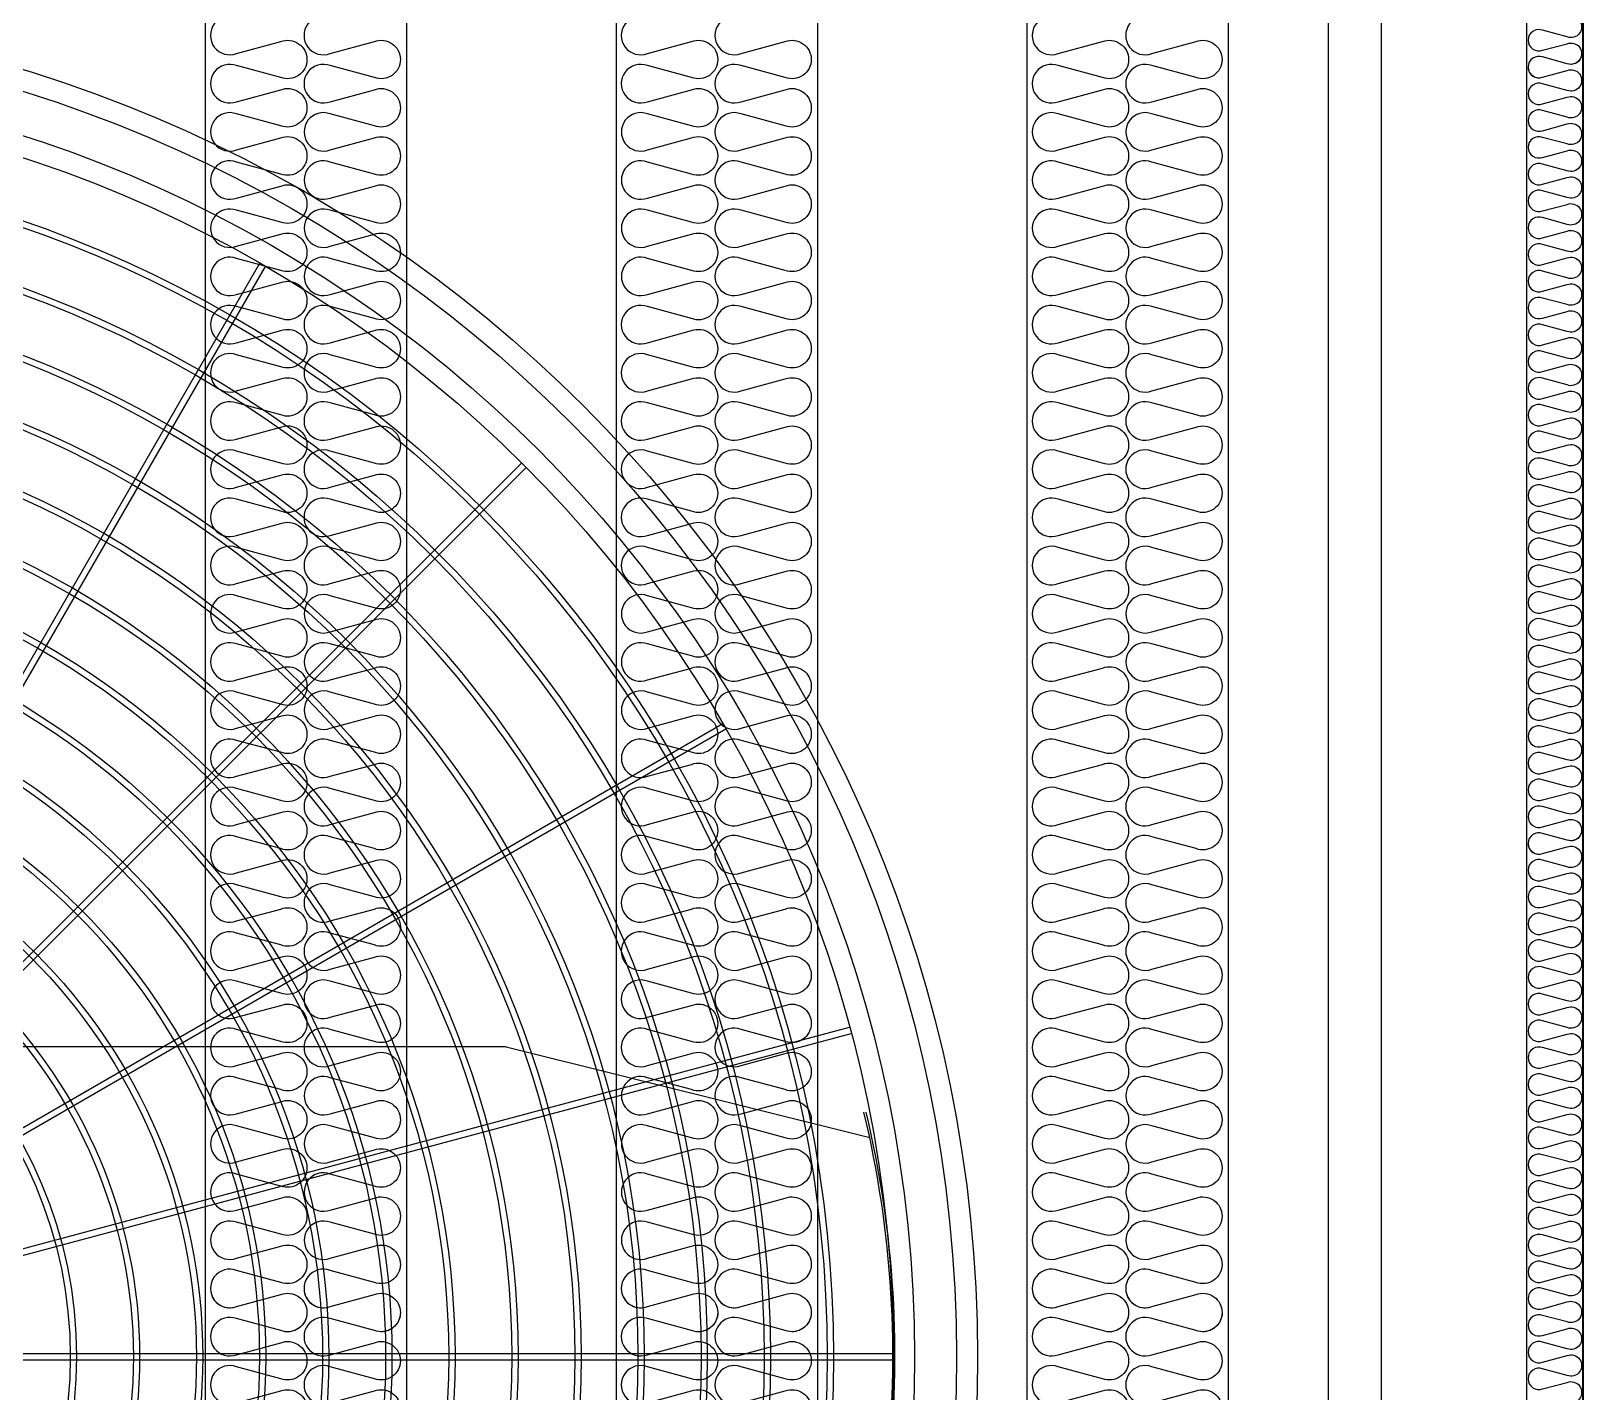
# Model space of a CAD drawing. Header units: millimetres. Extents: x 3692 to 33099, y 2878 to 23673.
# Drawn here: x 9126 to 10281, y 11048 to 12062 of the extents above; entities that cross this region are included whole.
import ezdxf

# ---------------------------------------------------------------- set-up
doc = ezdxf.new("R2010")
doc.units = ezdxf.units.MM
for name, color, linetype in [('LINE', 7, 'Continuous'), ('SMS', 220, 'Continuous'), ('냉각탑', 4, 'Continuous')]:
    doc.layers.add(name, color=color, linetype=linetype)

# ---------------------------------------------------------------- blocks, each defined once
blk = doc.blocks.new('A$C1FB73ED1')
for p, q in [((1308.9, 1336), (1877.4, 2320.7)), ((1314.1, 1333), (1882.6, 2317.7)), ((1322.4, 1326.6), (2126.4, 2130.6)), ((1326.6, 1322.4), (2130.6, 2126.4)), ((1333, 1314.1), (2317.7, 1882.6)), ((1336, 1308.9), (2320.7, 1877.4)), ((1340, 1299.2), (2438.3, 1593.5)), ((1341.6, 1293.4), (2439.9, 1587.7)), ((1342.9, 1283), (2480, 1283)), ((1342.9, 1277), (2480, 1277))]:
    blk.add_line(p, q)
for radius in [1280, 1260, 1220, 1200]:
    blk.add_circle((1280, 1280), radius)
at = {"ltscale": 5}
for radius in [1143, 1137, 1083, 1077, 1023, 1017, 963, 957, 903, 897, 843, 837, 783, 777, 723, 717, 663, 657, 603, 597, 543, 537, 483, 477, 423, 417]:
    blk.add_circle((1280, 1280), radius, dxfattribs=at)
at = {"layer": 'LINE', "color": 7}
for q in [(1550, 1574.8), (2457.5, 1488.5)]:
    blk.add_line((2111.5, 1574.8), q, dxfattribs=at)
for radius, start, end in [(998, 353.4876, 13.487), (1000, 353.5007, 13.4595)]:
    blk.add_arc((1481.5, 1280), radius, start, end, dxfattribs=at)
blk = doc.blocks.new('3')
at = {"color": 7}
for p, q in [((10239.5, 12602.7), (10239.5, 9682.7)), ((10281.5, 12602.7), (10281.5, 9602.7)), ((9255.3, 12563.4), (9255.3, 9602.7)), ((9405.3, 12563.4), (9405.3, 9602.7)), ((9561.3, 12563.4), (9561.3, 9602.7)), ((9711.3, 12563.4), (9711.3, 9602.7)), ((9867.3, 12563.4), (9867.3, 9602.7)), ((10017.3, 12563.4), (10017.3, 9602.7))]:
    blk.add_line(p, q, dxfattribs=at)
for p, q in [((10281.5, 12602.7), (10281.5, 9602.7)), ((10091.8, 12235.2), (10091.8, 10073.4)), ((10131.2, 12235.2), (10131.2, 10073.4))]:
    blk.add_line(p, q)
at = {"ltscale": 500}
blk.add_lwpolyline([(7281.5, 12602.7), (10281.2, 12602.7), (10281.2, 9602.7), (7281.5, 9602.7)], close=True, dxfattribs=at)
at = {"layer": 'SMS', "color": 5}
for points in [[(10269.7, 12073, -1.449198), (10269.7, 12058.1), (10251.4, 12063, 0.524856), (10240.6, 12055.6, 0.524856), (10251.4, 12048.1), (10269.7, 12053, -1.449198), (10269.7, 12038.1), (10251.4, 12043.1, 0.524856), (10240.6, 12035.6, 0.417249), (10248.7, 12027.6)], [(9278.7, 12072.6, 1.449198), (9278.7, 12045.7), (9311.6, 12054.6, -0.524856), (9331.1, 12041.2, -0.524856), (9311.6, 12027.8), (9278.7, 12036.7, 1.449198), (9278.7, 12009.8), (9311.6, 12018.7, -0.524856), (9331.1, 12005.3, -0.524856), (9311.6, 11991.8), (9278.7, 12000.7, 1.449198), (9278.7, 11973.9), (9311.6, 11982.8, -0.524856), (9331.1, 11969.4, -0.524856), (9311.6, 11955.9), (9278.7, 11964.8, 1.449198), (9278.7, 11938), (9311.6, 11946.9, -0.524856), (9331.1, 11933.5, -0.524856), (9311.6, 11920), (9278.7, 11928.9, 1.449198), (9278.7, 11902.1), (9311.6, 11911, -0.524856), (9331.1, 11897.5, -0.524856), (9311.6, 11884.1), (9278.7, 11893, 1.449198), (9278.7, 11866.2), (9311.6, 11875.1, -0.524856), (9331.1, 11861.6, -0.524856), (9311.6, 11848.2), (9278.7, 11857.1, 1.449198), (9278.7, 11830.2), (9311.6, 11839.2, -0.524856), (9331.1, 11825.7, -0.524856), (9311.6, 11812.3), (9278.7, 11821.2, 1.449198), (9278.7, 11794.3), (9311.6, 11803.2, -0.524856), (9331.1, 11789.8, -0.524856), (9311.6, 11776.4), (9278.7, 11785.3, 1.449198), (9278.7, 11758.4), (9311.6, 11767.3, -0.524856), (9331.1, 11753.9, -0.524856), (9311.6, 11740.5), (9278.7, 11749.4, 1.449198), (9278.7, 11722.5), (9311.6, 11731.4, -0.524856), (9331.1, 11718, -0.524856), (9311.6, 11704.6), (9278.7, 11713.5, 1.449198), (9278.7, 11686.6), (9311.6, 11695.5, -0.524856), (9331.1, 11682.1, -0.524856), (9311.6, 11668.7), (9278.7, 11677.6, 1.449198), (9278.7, 11650.7), (9311.6, 11659.6, -0.524856), (9331.1, 11646.2, -0.524856), (9311.6, 11632.7), (9278.7, 11641.6, 1.449198), (9278.7, 11614.8), (9311.6, 11623.7, -0.524856), (9331.1, 11610.3, -0.524856), (9311.6, 11596.8), (9278.7, 11605.7, 1.449198), (9278.7, 11578.9), (9311.6, 11587.8, -0.524856), (9331.1, 11574.4, -0.524856), (9311.6, 11560.9), (9278.7, 11569.8, 1.449198), (9278.7, 11543), (9311.6, 11551.9, -0.524856), (9331.1, 11538.4, -0.524856), (9311.6, 11525), (9278.7, 11533.9, 1.449198), (9278.7, 11507.1), (9311.6, 11516, -0.524856), (9331.1, 11502.5, -0.524856), (9311.6, 11489.1), (9278.7, 11498, 1.449198), (9278.7, 11471.1), (9311.6, 11480.1, -0.524856), (9331.1, 11466.6, -0.524856), (9311.6, 11453.2), (9278.7, 11462.1, 1.449198), (9278.7, 11435.2), (9311.6, 11444.1, -0.524856), (9331.1, 11430.7, -0.524856), (9311.6, 11417.3), (9278.7, 11426.2, 1.449198), (9278.7, 11399.3), (9311.6, 11408.2, -0.524856), (9331.1, 11394.8, -0.524856), (9311.6, 11381.4), (9278.7, 11390.3, 1.449198), (9278.7, 11363.4), (9311.6, 11372.3, -0.524856), (9331.1, 11358.9, -0.524856), (9311.6, 11345.5), (9278.7, 11354.4, 1.449198), (9278.7, 11327.5), (9311.6, 11336.4, -0.524856), (9331.1, 11323, -0.524856), (9311.6, 11309.6), (9278.7, 11318.5, 1.449198), (9278.7, 11291.6), (9311.6, 11300.5, -0.524856), (9331.1, 11287.1, -0.524856), (9311.6, 11273.6), (9278.7, 11282.5, 1.449198), (9278.7, 11255.7), (9311.6, 11264.6, -0.524856), (9331.1, 11251.2, -0.524856), (9311.6, 11237.7), (9278.7, 11246.6, 1.449198), (9278.7, 11219.8), (9311.6, 11228.7, -0.524856), (9331.1, 11215.3, -0.524856), (9311.6, 11201.8), (9278.7, 11210.7, 1.449198), (9278.7, 11183.9), (9311.6, 11192.8, -0.524856), (9331.1, 11179.3, -0.524856), (9311.6, 11165.9), (9278.7, 11174.8, 1.449198), (9278.7, 11148), (9311.6, 11156.9, -0.524856), (9331.1, 11143.4, -0.524856), (9311.6, 11130), (9278.7, 11138.9, 1.449198), (9278.7, 11112), (9311.6, 11121, -0.524856), (9331.1, 11107.5, -0.417249), (9316.6, 11093.2)], [(9348.4, 12072.6, 1.449198), (9348.4, 12045.7), (9381.3, 12054.6, -0.524856), (9400.7, 12041.2, -0.524856), (9381.3, 12027.8), (9348.4, 12036.7, 1.449198), (9348.4, 12009.8), (9381.3, 12018.7, -0.524856), (9400.7, 12005.3, -0.524856), (9381.3, 11991.8), (9348.4, 12000.7, 1.449198), (9348.4, 11973.9), (9381.3, 11982.8, -0.524856), (9400.7, 11969.4, -0.524856), (9381.3, 11955.9), (9348.4, 11964.8, 1.449198), (9348.4, 11938), (9381.3, 11946.9, -0.524856), (9400.7, 11933.5, -0.524856), (9381.3, 11920), (9348.4, 11928.9, 1.449198), (9348.4, 11902.1), (9381.3, 11911, -0.524856), (9400.7, 11897.5, -0.524856), (9381.3, 11884.1), (9348.4, 11893, 1.449198), (9348.4, 11866.2), (9381.3, 11875.1, -0.524856), (9400.7, 11861.6, -0.524856), (9381.3, 11848.2), (9348.4, 11857.1, 1.449198), (9348.4, 11830.2), (9381.3, 11839.2, -0.524856), (9400.7, 11825.7, -0.524856), (9381.3, 11812.3), (9348.4, 11821.2, 1.449198), (9348.4, 11794.3), (9381.3, 11803.2, -0.524856), (9400.7, 11789.8, -0.524856), (9381.3, 11776.4), (9348.4, 11785.3, 1.449198), (9348.4, 11758.4), (9381.3, 11767.3, -0.524856), (9400.7, 11753.9, -0.524856), (9381.3, 11740.5), (9348.4, 11749.4, 1.449198), (9348.4, 11722.5), (9381.3, 11731.4, -0.524856), (9400.7, 11718, -0.524856), (9381.3, 11704.6), (9348.4, 11713.5, 1.449198), (9348.4, 11686.6), (9381.3, 11695.5, -0.524856), (9400.7, 11682.1, -0.524856), (9381.3, 11668.7), (9348.4, 11677.6, 1.449198), (9348.4, 11650.7), (9381.3, 11659.6, -0.524856), (9400.7, 11646.2, -0.524856), (9381.3, 11632.7), (9348.4, 11641.6, 1.449198), (9348.4, 11614.8), (9381.3, 11623.7, -0.524856), (9400.7, 11610.3, -0.524856), (9381.3, 11596.8), (9348.4, 11605.7, 1.449198), (9348.4, 11578.9), (9381.3, 11587.8, -0.524856), (9400.7, 11574.4, -0.524856), (9381.3, 11560.9), (9348.4, 11569.8, 1.449198), (9348.4, 11543), (9381.3, 11551.9, -0.524856), (9400.7, 11538.4, -0.524856), (9381.3, 11525), (9348.4, 11533.9, 1.449198), (9348.4, 11507.1), (9381.3, 11516, -0.524856), (9400.7, 11502.5, -0.524856), (9381.3, 11489.1), (9348.4, 11498, 1.449198), (9348.4, 11471.1), (9381.3, 11480.1, -0.524856), (9400.7, 11466.6, -0.524856), (9381.3, 11453.2), (9348.4, 11462.1, 1.449198), (9348.4, 11435.2), (9381.3, 11444.1, -0.524856), (9400.7, 11430.7, -0.524856), (9381.3, 11417.3), (9348.4, 11426.2, 1.449198), (9348.4, 11399.3), (9381.3, 11408.2, -0.524856), (9400.7, 11394.8, -0.524856), (9381.3, 11381.4), (9348.4, 11390.3, 1.449198), (9348.4, 11363.4), (9381.3, 11372.3, -0.524856), (9400.7, 11358.9, -0.524856), (9381.3, 11345.5), (9348.4, 11354.4, 1.449198), (9348.4, 11327.5), (9381.3, 11336.4, -0.524856), (9400.7, 11323, -0.524856), (9381.3, 11309.6), (9348.4, 11318.5, 1.449198), (9348.4, 11291.6), (9381.3, 11300.5, -0.524856), (9400.7, 11287.1, -0.524856), (9381.3, 11273.6), (9348.4, 11282.5, 1.449198), (9348.4, 11255.7), (9381.3, 11264.6, -0.524856), (9400.7, 11251.2, -0.524856), (9381.3, 11237.7), (9348.4, 11246.6, 1.449198), (9348.4, 11219.8), (9381.3, 11228.7, -0.524856), (9400.7, 11215.3, -0.524856), (9381.3, 11201.8), (9348.4, 11210.7, 1.449198), (9348.4, 11183.9), (9381.3, 11192.8, -0.524856), (9400.7, 11179.3, -0.524856), (9381.3, 11165.9), (9348.4, 11174.8, 1.449198), (9348.4, 11148), (9381.3, 11156.9, -0.524856), (9400.7, 11143.4, -0.524856), (9381.3, 11130), (9348.4, 11138.9, 1.449198), (9348.4, 11112), (9381.3, 11121, -0.524856), (9400.7, 11107.5, -0.417249), (9386.2, 11093.2)], [(9584.7, 12072.6, 1.449198), (9584.7, 12045.7), (9617.6, 12054.6, -0.524856), (9637.1, 12041.2, -0.524856), (9617.6, 12027.8), (9584.7, 12036.7, 1.449198), (9584.7, 12009.8), (9617.6, 12018.7, -0.524856), (9637.1, 12005.3, -0.524856), (9617.6, 11991.8), (9584.7, 12000.7, 1.449198), (9584.7, 11973.9), (9617.6, 11982.8, -0.524856), (9637.1, 11969.4, -0.524856), (9617.6, 11955.9), (9584.7, 11964.8, 1.449198), (9584.7, 11938), (9617.6, 11946.9, -0.524856), (9637.1, 11933.5, -0.524856), (9617.6, 11920), (9584.7, 11928.9, 1.449198), (9584.7, 11902.1), (9617.6, 11911, -0.524856), (9637.1, 11897.5, -0.524856), (9617.6, 11884.1), (9584.7, 11893, 1.449198), (9584.7, 11866.2), (9617.6, 11875.1, -0.524856), (9637.1, 11861.6, -0.524856), (9617.6, 11848.2), (9584.7, 11857.1, 1.449198), (9584.7, 11830.2), (9617.6, 11839.2, -0.524856), (9637.1, 11825.7, -0.524856), (9617.6, 11812.3), (9584.7, 11821.2, 1.449198), (9584.7, 11794.3), (9617.6, 11803.2, -0.524856), (9637.1, 11789.8, -0.524856), (9617.6, 11776.4), (9584.7, 11785.3, 1.449198), (9584.7, 11758.4), (9617.6, 11767.3, -0.524856), (9637.1, 11753.9, -0.524856), (9617.6, 11740.5), (9584.7, 11749.4, 1.449198), (9584.7, 11722.5), (9617.6, 11731.4, -0.524856), (9637.1, 11718, -0.524856), (9617.6, 11704.6), (9584.7, 11713.5, 1.449198), (9584.7, 11686.6), (9617.6, 11695.5, -0.524856), (9637.1, 11682.1, -0.524856), (9617.6, 11668.7), (9584.7, 11677.6, 1.449198), (9584.7, 11650.7), (9617.6, 11659.6, -0.524856), (9637.1, 11646.2, -0.524856), (9617.6, 11632.7), (9584.7, 11641.6, 1.449198), (9584.7, 11614.8), (9617.6, 11623.7, -0.524856), (9637.1, 11610.3, -0.524856), (9617.6, 11596.8), (9584.7, 11605.7, 1.449198), (9584.7, 11578.9), (9617.6, 11587.8, -0.524856), (9637.1, 11574.4, -0.524856), (9617.6, 11560.9), (9584.7, 11569.8, 1.449198), (9584.7, 11543), (9617.6, 11551.9, -0.524856), (9637.1, 11538.4, -0.524856), (9617.6, 11525), (9584.7, 11533.9, 1.449198), (9584.7, 11507.1), (9617.6, 11516, -0.524856), (9637.1, 11502.5, -0.524856), (9617.6, 11489.1), (9584.7, 11498, 1.449198), (9584.7, 11471.1), (9617.6, 11480.1, -0.524856), (9637.1, 11466.6, -0.524856), (9617.6, 11453.2), (9584.7, 11462.1, 1.449198), (9584.7, 11435.2), (9617.6, 11444.1, -0.524856), (9637.1, 11430.7, -0.524856), (9617.6, 11417.3), (9584.7, 11426.2, 1.449198), (9584.7, 11399.3), (9617.6, 11408.2, -0.524856), (9637.1, 11394.8, -0.524856), (9617.6, 11381.4), (9584.7, 11390.3, 1.449198), (9584.7, 11363.4), (9617.6, 11372.3, -0.524856), (9637.1, 11358.9, -0.524856), (9617.6, 11345.5), (9584.7, 11354.4, 1.449198), (9584.7, 11327.5), (9617.6, 11336.4, -0.524856), (9637.1, 11323, -0.524856), (9617.6, 11309.6), (9584.7, 11318.5, 1.449198), (9584.7, 11291.6), (9617.6, 11300.5, -0.524856), (9637.1, 11287.1, -0.524856), (9617.6, 11273.6), (9584.7, 11282.5, 1.449198), (9584.7, 11255.7), (9617.6, 11264.6, -0.524856), (9637.1, 11251.2, -0.524856), (9617.6, 11237.7), (9584.7, 11246.6, 1.449198), (9584.7, 11219.8), (9617.6, 11228.7, -0.524856), (9637.1, 11215.3, -0.524856), (9617.6, 11201.8), (9584.7, 11210.7, 1.449198), (9584.7, 11183.9), (9617.6, 11192.8, -0.524856), (9637.1, 11179.3, -0.524856), (9617.6, 11165.9), (9584.7, 11174.8, 1.449198), (9584.7, 11148), (9617.6, 11156.9, -0.524856), (9637.1, 11143.4, -0.524856), (9617.6, 11130), (9584.7, 11138.9, 1.449198), (9584.7, 11112), (9617.6, 11121, -0.524856), (9637.1, 11107.5, -0.417249), (9622.6, 11093.2)], [(9654.4, 12072.6, 1.449198), (9654.4, 12045.7), (9687.3, 12054.6, -0.524856), (9706.7, 12041.2, -0.524856), (9687.3, 12027.8), (9654.4, 12036.7, 1.449198), (9654.4, 12009.8), (9687.3, 12018.7, -0.524856), (9706.7, 12005.3, -0.524856), (9687.3, 11991.8), (9654.4, 12000.7, 1.449198), (9654.4, 11973.9), (9687.3, 11982.8, -0.524856), (9706.7, 11969.4, -0.524856), (9687.3, 11955.9), (9654.4, 11964.8, 1.449198), (9654.4, 11938), (9687.3, 11946.9, -0.524856), (9706.7, 11933.5, -0.524856), (9687.3, 11920), (9654.4, 11928.9, 1.449198), (9654.4, 11902.1), (9687.3, 11911, -0.524856), (9706.7, 11897.5, -0.524856), (9687.3, 11884.1), (9654.4, 11893, 1.449198), (9654.4, 11866.2), (9687.3, 11875.1, -0.524856), (9706.7, 11861.6, -0.524856), (9687.3, 11848.2), (9654.4, 11857.1, 1.449198), (9654.4, 11830.2), (9687.3, 11839.2, -0.524856), (9706.7, 11825.7, -0.524856), (9687.3, 11812.3), (9654.4, 11821.2, 1.449198), (9654.4, 11794.3), (9687.3, 11803.2, -0.524856), (9706.7, 11789.8, -0.524856), (9687.3, 11776.4), (9654.4, 11785.3, 1.449198), (9654.4, 11758.4), (9687.3, 11767.3, -0.524856), (9706.7, 11753.9, -0.524856), (9687.3, 11740.5), (9654.4, 11749.4, 1.449198), (9654.4, 11722.5), (9687.3, 11731.4, -0.524856), (9706.7, 11718, -0.524856), (9687.3, 11704.6), (9654.4, 11713.5, 1.449198), (9654.4, 11686.6), (9687.3, 11695.5, -0.524856), (9706.7, 11682.1, -0.524856), (9687.3, 11668.7), (9654.4, 11677.6, 1.449198), (9654.4, 11650.7), (9687.3, 11659.6, -0.524856), (9706.7, 11646.2, -0.524856), (9687.3, 11632.7), (9654.4, 11641.6, 1.449198), (9654.4, 11614.8), (9687.3, 11623.7, -0.524856), (9706.7, 11610.3, -0.524856), (9687.3, 11596.8), (9654.4, 11605.7, 1.449198), (9654.4, 11578.9), (9687.3, 11587.8, -0.524856), (9706.7, 11574.4, -0.524856), (9687.3, 11560.9), (9654.4, 11569.8, 1.449198), (9654.4, 11543), (9687.3, 11551.9, -0.524856), (9706.7, 11538.4, -0.524856), (9687.3, 11525), (9654.4, 11533.9, 1.449198), (9654.4, 11507.1), (9687.3, 11516, -0.524856), (9706.7, 11502.5, -0.524856), (9687.3, 11489.1), (9654.4, 11498, 1.449198), (9654.4, 11471.1), (9687.3, 11480.1, -0.524856), (9706.7, 11466.6, -0.524856), (9687.3, 11453.2), (9654.4, 11462.1, 1.449198), (9654.4, 11435.2), (9687.3, 11444.1, -0.524856), (9706.7, 11430.7, -0.524856), (9687.3, 11417.3), (9654.4, 11426.2, 1.449198), (9654.4, 11399.3), (9687.3, 11408.2, -0.524856), (9706.7, 11394.8, -0.524856), (9687.3, 11381.4), (9654.4, 11390.3, 1.449198), (9654.4, 11363.4), (9687.3, 11372.3, -0.524856), (9706.7, 11358.9, -0.524856), (9687.3, 11345.5), (9654.4, 11354.4, 1.449198), (9654.4, 11327.5), (9687.3, 11336.4, -0.524856), (9706.7, 11323, -0.524856), (9687.3, 11309.6), (9654.4, 11318.5, 1.449198), (9654.4, 11291.6), (9687.3, 11300.5, -0.524856), (9706.7, 11287.1, -0.524856), (9687.3, 11273.6), (9654.4, 11282.5, 1.449198), (9654.4, 11255.7), (9687.3, 11264.6, -0.524856), (9706.7, 11251.2, -0.524856), (9687.3, 11237.7), (9654.4, 11246.6, 1.449198), (9654.4, 11219.8), (9687.3, 11228.7, -0.524856), (9706.7, 11215.3, -0.524856), (9687.3, 11201.8), (9654.4, 11210.7, 1.449198), (9654.4, 11183.9), (9687.3, 11192.8, -0.524856), (9706.7, 11179.3, -0.524856), (9687.3, 11165.9), (9654.4, 11174.8, 1.449198), (9654.4, 11148), (9687.3, 11156.9, -0.524856), (9706.7, 11143.4, -0.524856), (9687.3, 11130), (9654.4, 11138.9, 1.449198), (9654.4, 11112), (9687.3, 11121, -0.524856), (9706.7, 11107.5, -0.417249), (9692.2, 11093.2)], [(9890.7, 12072.6, 1.449198), (9890.7, 12045.7), (9923.6, 12054.6, -0.524856), (9943.1, 12041.2, -0.524856), (9923.6, 12027.8), (9890.7, 12036.7, 1.449198), (9890.7, 12009.8), (9923.6, 12018.7, -0.524856), (9943.1, 12005.3, -0.524856), (9923.6, 11991.8), (9890.7, 12000.7, 1.449198), (9890.7, 11973.9), (9923.6, 11982.8, -0.524856), (9943.1, 11969.4, -0.524856), (9923.6, 11955.9), (9890.7, 11964.8, 1.449198), (9890.7, 11938), (9923.6, 11946.9, -0.524856), (9943.1, 11933.5, -0.524856), (9923.6, 11920), (9890.7, 11928.9, 1.449198), (9890.7, 11902.1), (9923.6, 11911, -0.524856), (9943.1, 11897.5, -0.524856), (9923.6, 11884.1), (9890.7, 11893, 1.449198), (9890.7, 11866.2), (9923.6, 11875.1, -0.524856), (9943.1, 11861.6, -0.524856), (9923.6, 11848.2), (9890.7, 11857.1, 1.449198), (9890.7, 11830.2), (9923.6, 11839.2, -0.524856), (9943.1, 11825.7, -0.524856), (9923.6, 11812.3), (9890.7, 11821.2, 1.449198), (9890.7, 11794.3), (9923.6, 11803.2, -0.524856), (9943.1, 11789.8, -0.524856), (9923.6, 11776.4), (9890.7, 11785.3, 1.449198), (9890.7, 11758.4), (9923.6, 11767.3, -0.524856), (9943.1, 11753.9, -0.524856), (9923.6, 11740.5), (9890.7, 11749.4, 1.449198), (9890.7, 11722.5), (9923.6, 11731.4, -0.524856), (9943.1, 11718, -0.524856), (9923.6, 11704.6), (9890.7, 11713.5, 1.449198), (9890.7, 11686.6), (9923.6, 11695.5, -0.524856), (9943.1, 11682.1, -0.524856), (9923.6, 11668.7), (9890.7, 11677.6, 1.449198), (9890.7, 11650.7), (9923.6, 11659.6, -0.524856), (9943.1, 11646.2, -0.524856), (9923.6, 11632.7), (9890.7, 11641.6, 1.449198), (9890.7, 11614.8), (9923.6, 11623.7, -0.524856), (9943.1, 11610.3, -0.524856), (9923.6, 11596.8), (9890.7, 11605.7, 1.449198), (9890.7, 11578.9), (9923.6, 11587.8, -0.524856), (9943.1, 11574.4, -0.524856), (9923.6, 11560.9), (9890.7, 11569.8, 1.449198), (9890.7, 11543), (9923.6, 11551.9, -0.524856), (9943.1, 11538.4, -0.524856), (9923.6, 11525), (9890.7, 11533.9, 1.449198), (9890.7, 11507.1), (9923.6, 11516, -0.524856), (9943.1, 11502.5, -0.524856), (9923.6, 11489.1), (9890.7, 11498, 1.449198), (9890.7, 11471.1), (9923.6, 11480.1, -0.524856), (9943.1, 11466.6, -0.524856), (9923.6, 11453.2), (9890.7, 11462.1, 1.449198), (9890.7, 11435.2), (9923.6, 11444.1, -0.524856), (9943.1, 11430.7, -0.524856), (9923.6, 11417.3), (9890.7, 11426.2, 1.449198), (9890.7, 11399.3), (9923.6, 11408.2, -0.524856), (9943.1, 11394.8, -0.524856), (9923.6, 11381.4), (9890.7, 11390.3, 1.449198), (9890.7, 11363.4), (9923.6, 11372.3, -0.524856), (9943.1, 11358.9, -0.524856), (9923.6, 11345.5), (9890.7, 11354.4, 1.449198), (9890.7, 11327.5), (9923.6, 11336.4, -0.524856), (9943.1, 11323, -0.524856), (9923.6, 11309.6), (9890.7, 11318.5, 1.449198), (9890.7, 11291.6), (9923.6, 11300.5, -0.524856), (9943.1, 11287.1, -0.524856), (9923.6, 11273.6), (9890.7, 11282.5, 1.449198), (9890.7, 11255.7), (9923.6, 11264.6, -0.524856), (9943.1, 11251.2, -0.524856), (9923.6, 11237.7), (9890.7, 11246.6, 1.449198), (9890.7, 11219.8), (9923.6, 11228.7, -0.524856), (9943.1, 11215.3, -0.524856), (9923.6, 11201.8), (9890.7, 11210.7, 1.449198), (9890.7, 11183.9), (9923.6, 11192.8, -0.524856), (9943.1, 11179.3, -0.524856), (9923.6, 11165.9), (9890.7, 11174.8, 1.449198), (9890.7, 11148), (9923.6, 11156.9, -0.524856), (9943.1, 11143.4, -0.524856), (9923.6, 11130), (9890.7, 11138.9, 1.449198), (9890.7, 11112), (9923.6, 11121, -0.524856), (9943.1, 11107.5, -0.417249), (9928.6, 11093.2)], [(9960.4, 12072.6, 1.449198), (9960.4, 12045.7), (9993.3, 12054.6, -0.524856), (10012.7, 12041.2, -0.524856), (9993.3, 12027.8), (9960.4, 12036.7, 1.449198), (9960.4, 12009.8), (9993.3, 12018.7, -0.524856), (10012.7, 12005.3, -0.524856), (9993.3, 11991.8), (9960.4, 12000.7, 1.449198), (9960.4, 11973.9), (9993.3, 11982.8, -0.524856), (10012.7, 11969.4, -0.524856), (9993.3, 11955.9), (9960.4, 11964.8, 1.449198), (9960.4, 11938), (9993.3, 11946.9, -0.524856), (10012.7, 11933.5, -0.524856), (9993.3, 11920), (9960.4, 11928.9, 1.449198), (9960.4, 11902.1), (9993.3, 11911, -0.524856), (10012.7, 11897.5, -0.524856), (9993.3, 11884.1), (9960.4, 11893, 1.449198), (9960.4, 11866.2), (9993.3, 11875.1, -0.524856), (10012.7, 11861.6, -0.524856), (9993.3, 11848.2), (9960.4, 11857.1, 1.449198), (9960.4, 11830.2), (9993.3, 11839.2, -0.524856), (10012.7, 11825.7, -0.524856), (9993.3, 11812.3), (9960.4, 11821.2, 1.449198), (9960.4, 11794.3), (9993.3, 11803.2, -0.524856), (10012.7, 11789.8, -0.524856), (9993.3, 11776.4), (9960.4, 11785.3, 1.449198), (9960.4, 11758.4), (9993.3, 11767.3, -0.524856), (10012.7, 11753.9, -0.524856), (9993.3, 11740.5), (9960.4, 11749.4, 1.449198), (9960.4, 11722.5), (9993.3, 11731.4, -0.524856), (10012.7, 11718, -0.524856), (9993.3, 11704.6), (9960.4, 11713.5, 1.449198), (9960.4, 11686.6), (9993.3, 11695.5, -0.524856), (10012.7, 11682.1, -0.524856), (9993.3, 11668.7), (9960.4, 11677.6, 1.449198), (9960.4, 11650.7), (9993.3, 11659.6, -0.524856), (10012.7, 11646.2, -0.524856), (9993.3, 11632.7), (9960.4, 11641.6, 1.449198), (9960.4, 11614.8), (9993.3, 11623.7, -0.524856), (10012.7, 11610.3, -0.524856), (9993.3, 11596.8), (9960.4, 11605.7, 1.449198), (9960.4, 11578.9), (9993.3, 11587.8, -0.524856), (10012.7, 11574.4, -0.524856), (9993.3, 11560.9), (9960.4, 11569.8, 1.449198), (9960.4, 11543), (9993.3, 11551.9, -0.524856), (10012.7, 11538.4, -0.524856), (9993.3, 11525), (9960.4, 11533.9, 1.449198), (9960.4, 11507.1), (9993.3, 11516, -0.524856), (10012.7, 11502.5, -0.524856), (9993.3, 11489.1), (9960.4, 11498, 1.449198), (9960.4, 11471.1), (9993.3, 11480.1, -0.524856), (10012.7, 11466.6, -0.524856), (9993.3, 11453.2), (9960.4, 11462.1, 1.449198), (9960.4, 11435.2), (9993.3, 11444.1, -0.524856), (10012.7, 11430.7, -0.524856), (9993.3, 11417.3), (9960.4, 11426.2, 1.449198), (9960.4, 11399.3), (9993.3, 11408.2, -0.524856), (10012.7, 11394.8, -0.524856), (9993.3, 11381.4), (9960.4, 11390.3, 1.449198), (9960.4, 11363.4), (9993.3, 11372.3, -0.524856), (10012.7, 11358.9, -0.524856), (9993.3, 11345.5), (9960.4, 11354.4, 1.449198), (9960.4, 11327.5), (9993.3, 11336.4, -0.524856), (10012.7, 11323, -0.524856), (9993.3, 11309.6), (9960.4, 11318.5, 1.449198), (9960.4, 11291.6), (9993.3, 11300.5, -0.524856), (10012.7, 11287.1, -0.524856), (9993.3, 11273.6), (9960.4, 11282.5, 1.449198), (9960.4, 11255.7), (9993.3, 11264.6, -0.524856), (10012.7, 11251.2, -0.524856), (9993.3, 11237.7), (9960.4, 11246.6, 1.449198), (9960.4, 11219.8), (9993.3, 11228.7, -0.524856), (10012.7, 11215.3, -0.524856), (9993.3, 11201.8), (9960.4, 11210.7, 1.449198), (9960.4, 11183.9), (9993.3, 11192.8, -0.524856), (10012.7, 11179.3, -0.524856), (9993.3, 11165.9), (9960.4, 11174.8, 1.449198), (9960.4, 11148), (9993.3, 11156.9, -0.524856), (10012.7, 11143.4, -0.524856), (9993.3, 11130), (9960.4, 11138.9, 1.449198), (9960.4, 11112), (9993.3, 11121, -0.524856), (10012.7, 11107.5, -0.417249), (9998.2, 11093.2)], [(10280.2, 12043.6, -0.446849), (10269.7, 12038.1), (10251.4, 12043.1, 0.524856), (10240.6, 12035.6, 0.524856), (10251.4, 12028.1), (10269.7, 12033.1, -1.449198), (10269.7, 12018.2), (10251.4, 12023.1, 0.524856), (10240.6, 12015.7, 0.524856), (10251.4, 12008.2), (10269.7, 12013.1, -1.449198), (10269.7, 11998.2), (10251.4, 12003.2, 0.524856), (10240.6, 11995.7, 0.524856), (10251.4, 11988.2), (10269.7, 11993.2, -1.449198), (10269.7, 11978.3), (10251.4, 11983.2, 0.524856), (10240.6, 11975.8, 0.524856), (10251.4, 11968.3), (10269.7, 11973.2, -1.449198), (10269.7, 11958.3), (10251.4, 11963.3, 0.524856), (10240.6, 11955.8, 0.524856), (10251.4, 11948.3), (10269.7, 11953.3, -1.449198), (10269.7, 11938.4), (10251.4, 11943.3, 0.524856), (10240.6, 11935.9, 0.524856), (10251.4, 11928.4), (10269.7, 11933.3, -1.449198), (10269.7, 11918.4), (10251.4, 11923.4, 0.524856), (10240.6, 11915.9, 0.524856), (10251.4, 11908.4), (10269.7, 11913.4, -1.449198), (10269.7, 11898.5), (10251.4, 11903.4, 0.524856), (10240.6, 11896, 0.524856), (10251.4, 11888.5), (10269.7, 11893.4, -1.449198), (10269.7, 11878.5), (10251.4, 11883.5, 0.524856), (10240.6, 11876, 0.524856), (10251.4, 11868.5), (10269.7, 11873.5, -1.449198), (10269.7, 11858.6), (10251.4, 11863.5, 0.524856), (10240.6, 11856.1, 0.524856), (10251.4, 11848.6), (10269.7, 11853.5, -1.449198), (10269.7, 11838.6), (10251.4, 11843.6, 0.524856), (10240.6, 11836.1, 0.524856), (10251.4, 11828.6), (10269.7, 11833.6, -1.449198), (10269.7, 11818.7), (10251.4, 11823.6, 0.524856), (10240.6, 11816.2, 0.524856), (10251.4, 11808.7), (10269.7, 11813.6, -1.449198), (10269.7, 11798.7), (10251.4, 11803.7, 0.524856), (10240.6, 11796.2, 0.524856), (10251.4, 11788.7), (10269.7, 11793.7, -1.449198), (10269.7, 11778.8), (10251.4, 11783.7, 0.524856), (10240.6, 11776.3, 0.524856), (10251.4, 11768.8), (10269.7, 11773.7, -1.449198), (10269.7, 11758.8), (10251.4, 11763.8, 0.524856), (10240.6, 11756.3, 0.524856), (10251.4, 11748.8), (10269.7, 11753.8, -1.449198), (10269.7, 11738.9), (10251.4, 11743.8, 0.524856), (10240.6, 11736.4, 0.524856), (10251.4, 11728.9), (10269.7, 11733.8, -1.449198), (10269.7, 11718.9), (10251.4, 11723.9, 0.524856), (10240.6, 11716.4, 0.524856), (10251.4, 11708.9), (10269.7, 11713.9, -1.449198), (10269.7, 11699), (10251.4, 11703.9, 0.524856), (10240.6, 11696.5, 0.524856), (10251.4, 11689), (10269.7, 11693.9, -1.449198), (10269.7, 11679), (10251.4, 11684, 0.524856), (10240.6, 11676.5, 0.524856), (10251.4, 11669), (10269.7, 11674, -1.449198), (10269.7, 11659.1), (10251.4, 11664, 0.524856), (10240.6, 11656.6, 0.524856), (10251.4, 11649.1), (10269.7, 11654, -1.449198), (10269.7, 11639.1), (10251.4, 11644.1, 0.524856), (10240.6, 11636.6, 0.524856), (10251.4, 11629.1), (10269.7, 11634.1, -1.449198), (10269.7, 11619.2), (10251.4, 11624.1, 0.524856), (10240.6, 11616.7, 0.524856), (10251.4, 11609.2), (10269.7, 11614.1, -1.449198), (10269.7, 11599.2), (10251.4, 11604.2, 0.524856), (10240.6, 11596.7, 0.524856), (10251.4, 11589.2), (10269.7, 11594.2, -1.449198), (10269.7, 11579.3), (10251.4, 11584.2, 0.524856), (10240.6, 11576.8, 0.524856), (10251.4, 11569.3), (10269.7, 11574.2, -1.449198), (10269.7, 11559.3), (10251.4, 11564.3, 0.524856), (10240.6, 11556.8, 0.524856), (10251.4, 11549.3), (10269.7, 11554.3, -1.449198), (10269.7, 11539.4), (10251.4, 11544.3, 0.524856), (10240.6, 11536.9, 0.524856), (10251.4, 11529.4), (10269.7, 11534.3, -1.449198), (10269.7, 11519.4), (10251.4, 11524.4, 0.524856), (10240.6, 11516.9, 0.524856), (10251.4, 11509.4), (10269.7, 11514.4, -1.449198), (10269.7, 11499.5), (10251.4, 11504.4, 0.524856), (10240.6, 11497, 0.524856), (10251.4, 11489.5), (10269.7, 11494.4, -1.449198), (10269.7, 11479.5), (10251.4, 11484.5, 0.524856), (10240.6, 11477, 0.524856), (10251.4, 11469.5), (10269.7, 11474.5, -1.449198), (10269.7, 11459.6), (10251.4, 11464.5, 0.524856), (10240.6, 11457.1, 0.417249), (10248.7, 11449.1)], [(10280.2, 11465, -0.446849), (10269.7, 11459.6), (10251.4, 11464.5, 0.524856), (10240.6, 11457.1, 0.524856), (10251.4, 11449.6), (10269.7, 11454.5, -1.449198), (10269.7, 11439.6), (10251.4, 11444.6, 0.524856), (10240.6, 11437.1, 0.524856), (10251.4, 11429.6), (10269.7, 11434.6, -1.449198), (10269.7, 11419.7), (10251.4, 11424.6, 0.524856), (10240.6, 11417.2, 0.524856), (10251.4, 11409.7), (10269.7, 11414.6, -1.449198), (10269.7, 11399.7), (10251.4, 11404.7, 0.524856), (10240.6, 11397.2, 0.524856), (10251.4, 11389.7), (10269.7, 11394.7, -1.449198), (10269.7, 11379.8), (10251.4, 11384.7, 0.524856), (10240.6, 11377.3, 0.524856), (10251.4, 11369.8), (10269.7, 11374.7, -1.449198), (10269.7, 11359.8), (10251.4, 11364.8, 0.524856), (10240.6, 11357.3, 0.524856), (10251.4, 11349.8), (10269.7, 11354.8, -1.449198), (10269.7, 11339.9), (10251.4, 11344.8, 0.524856), (10240.6, 11337.4, 0.524856), (10251.4, 11329.9), (10269.7, 11334.8, -1.449198), (10269.7, 11319.9), (10251.4, 11324.9, 0.524856), (10240.6, 11317.4, 0.524856), (10251.4, 11309.9), (10269.7, 11314.9, -1.449198), (10269.7, 11300), (10251.4, 11304.9, 0.524856), (10240.6, 11297.5, 0.524856), (10251.4, 11290), (10269.7, 11294.9, -1.449198), (10269.7, 11280), (10251.4, 11285, 0.524856), (10240.6, 11277.5, 0.524856), (10251.4, 11270), (10269.7, 11275, -1.449198), (10269.7, 11260.1), (10251.4, 11265, 0.524856), (10240.6, 11257.6, 0.524856), (10251.4, 11250.1), (10269.7, 11255, -1.449198), (10269.7, 11240.1), (10251.4, 11245.1, 0.524856), (10240.6, 11237.6, 0.524856), (10251.4, 11230.1), (10269.7, 11235.1, -1.449198), (10269.7, 11220.2), (10251.4, 11225.1, 0.524856), (10240.6, 11217.7, 0.524856), (10251.4, 11210.2), (10269.7, 11215.1, -1.449198), (10269.7, 11200.2), (10251.4, 11205.2, 0.524856), (10240.6, 11197.7, 0.524856), (10251.4, 11190.2), (10269.7, 11195.2, -1.449198), (10269.7, 11180.3), (10251.4, 11185.2, 0.524856), (10240.6, 11177.8, 0.524856), (10251.4, 11170.3), (10269.7, 11175.2, -1.449198), (10269.7, 11160.3), (10251.4, 11165.3, 0.524856), (10240.6, 11157.8, 0.524856), (10251.4, 11150.3), (10269.7, 11155.3, -1.449198), (10269.7, 11140.4), (10251.4, 11145.3, 0.524856), (10240.6, 11137.9, 0.524856), (10251.4, 11130.4), (10269.7, 11135.3, -1.449198), (10269.7, 11120.4), (10251.4, 11125.4, 0.524856), (10240.6, 11117.9, 0.524856), (10251.4, 11110.4), (10269.7, 11115.4, -1.449198), (10269.7, 11100.5), (10251.4, 11105.4, 0.524856), (10240.6, 11098, 0.524856), (10251.4, 11090.5), (10269.7, 11095.4, -1.449198), (10269.7, 11080.5), (10251.4, 11085.5, 0.524856), (10240.6, 11078, 0.524856), (10251.4, 11070.5), (10269.7, 11075.5, -1.449198), (10269.7, 11060.6), (10251.4, 11065.5, 0.524856), (10240.6, 11058.1, 0.524856), (10251.4, 11050.6), (10269.7, 11055.5, -1.449198), (10269.7, 11040.6)], [(9259.7, 11121.9, 0.446849), (9278.7, 11112), (9311.6, 11121, -0.524856), (9331.1, 11107.5, -0.524856), (9311.6, 11094.1), (9278.7, 11103, 1.449198), (9278.7, 11076.1), (9311.6, 11085, -0.524856), (9331.1, 11071.6, -0.524856), (9311.6, 11058.2), (9278.7, 11067.1, 1.449198), (9278.7, 11040.2), (9311.6, 11049.1, -0.524856), (9331.1, 11035.7, -0.524856)], [(9329.4, 11121.9, 0.446849), (9348.4, 11112), (9381.3, 11121, -0.524856), (9400.7, 11107.5, -0.524856), (9381.3, 11094.1), (9348.4, 11103, 1.449198), (9348.4, 11076.1), (9381.3, 11085, -0.524856), (9400.7, 11071.6, -0.524856), (9381.3, 11058.2), (9348.4, 11067.1, 1.449198), (9348.4, 11040.2), (9381.3, 11049.1, -0.524856), (9400.7, 11035.7, -0.524856)], [(9565.7, 11121.9, 0.446849), (9584.7, 11112), (9617.6, 11121, -0.524856), (9637.1, 11107.5, -0.524856), (9617.6, 11094.1), (9584.7, 11103, 1.449198), (9584.7, 11076.1), (9617.6, 11085, -0.524856), (9637.1, 11071.6, -0.524856), (9617.6, 11058.2), (9584.7, 11067.1, 1.449198), (9584.7, 11040.2), (9617.6, 11049.1, -0.524856), (9637.1, 11035.7, -0.524856)], [(9635.4, 11121.9, 0.446849), (9654.4, 11112), (9687.3, 11121, -0.524856), (9706.7, 11107.5, -0.524856), (9687.3, 11094.1), (9654.4, 11103, 1.449198), (9654.4, 11076.1), (9687.3, 11085, -0.524856), (9706.7, 11071.6, -0.524856), (9687.3, 11058.2), (9654.4, 11067.1, 1.449198), (9654.4, 11040.2), (9687.3, 11049.1, -0.524856), (9706.7, 11035.7, -0.524856)], [(9871.7, 11121.9, 0.446849), (9890.7, 11112), (9923.6, 11121, -0.524856), (9943.1, 11107.5, -0.524856), (9923.6, 11094.1), (9890.7, 11103, 1.449198), (9890.7, 11076.1), (9923.6, 11085, -0.524856), (9943.1, 11071.6, -0.524856), (9923.6, 11058.2), (9890.7, 11067.1, 1.449198), (9890.7, 11040.2), (9923.6, 11049.1, -0.524856), (9943.1, 11035.7, -0.524856)], [(9941.4, 11121.9, 0.446849), (9960.4, 11112), (9993.3, 11121, -0.524856), (10012.7, 11107.5, -0.524856), (9993.3, 11094.1), (9960.4, 11103, 1.449198), (9960.4, 11076.1), (9993.3, 11085, -0.524856), (10012.7, 11071.6, -0.524856), (9993.3, 11058.2), (9960.4, 11067.1, 1.449198), (9960.4, 11040.2), (9993.3, 11049.1, -0.524856), (10012.7, 11035.7, -0.524856)]]:
    blk.add_lwpolyline(points, format="xyb", dxfattribs=at)
at = {"layer": '냉각탑', "xscale": 0.7829768747821867, "yscale": 0.7829768747821867, "zscale": 0.7829768747821867}
blk.add_blockref('A$C1FB73ED1', (7826.1, 10072.4), dxfattribs=at)

msp = doc.modelspace()

# ---------------------------------------------------------------- block references
msp.add_blockref('3', (0, 0))

doc.saveas('drawing.dxf')
